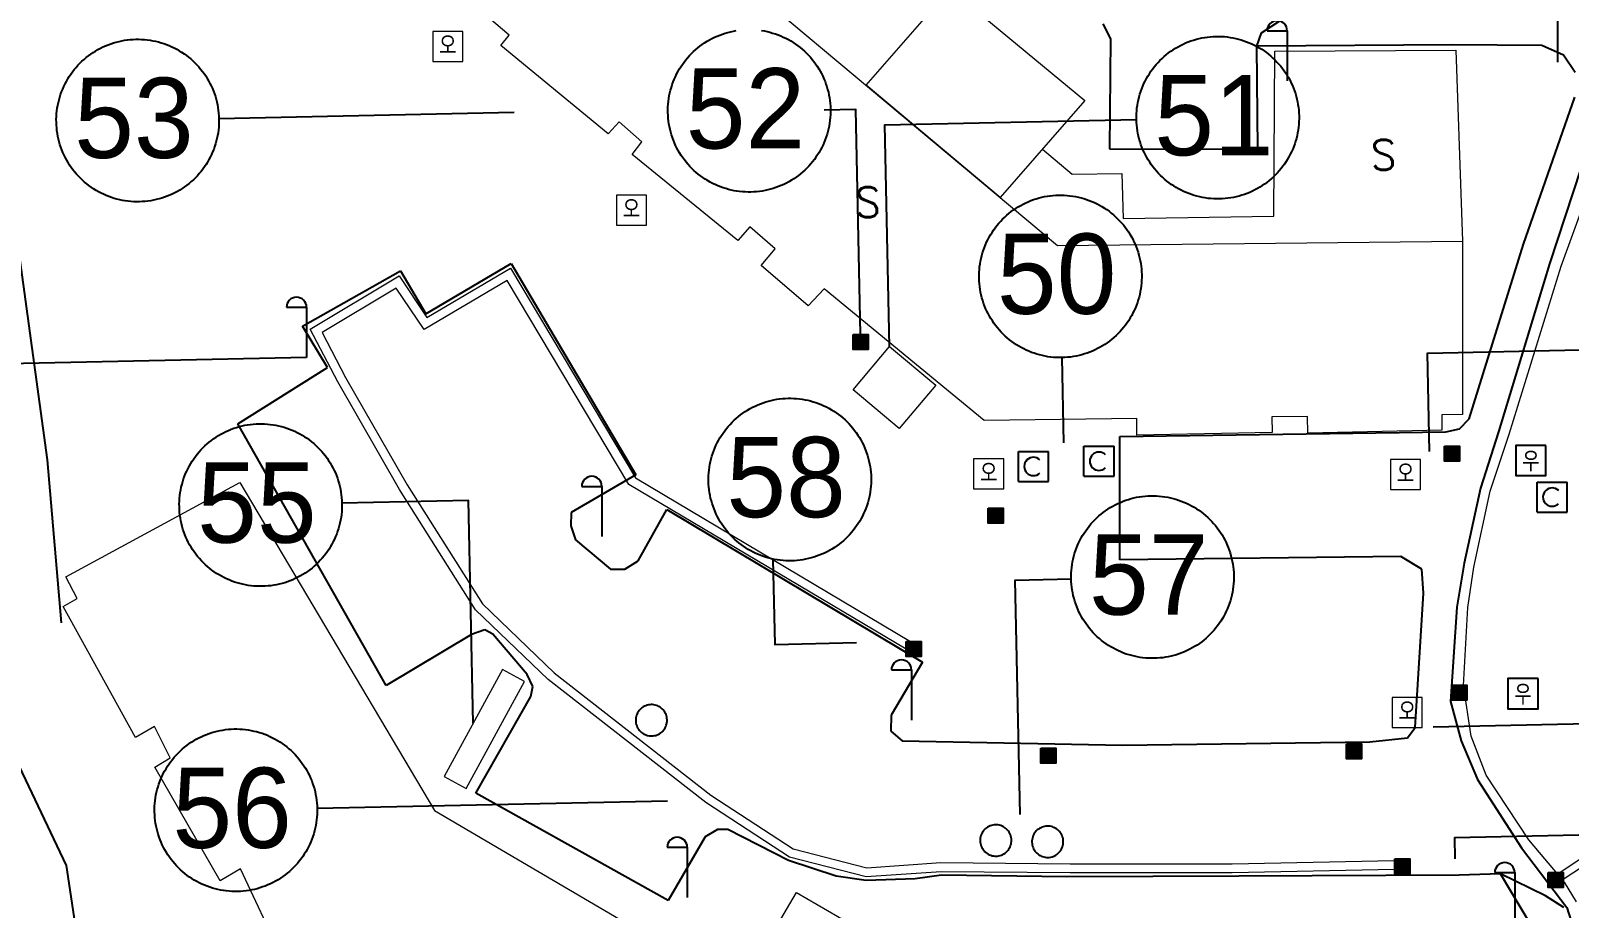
# Model space of a CAD drawing. Extents: x 296690 to 298491, y 586647 to 587790.
# Drawn here: x 296900.7 to 296977.3, y 587625.7 to 587669.5 of the extents above; entities that cross this region are included whole.
import ezdxf
from ezdxf.enums import TextEntityAlignment as Align

# ---------------------------------------------------------------- set-up
doc = ezdxf.new("R2010")
doc.units = 0
doc.header["$MEASUREMENT"] = 0
for name, color, linetype in [('_0넘버링', 7, 'Continuous'), ('가로등', 7, 'Continuous'), ('도로_보도블럭', 202, 'Continuous'), ('도로_아스콘', 1, 'Continuous'), ('우수맨홀', 5, 'Continuous'), ('지형_상단', 7, 'SUNGJEULTO'), ('지형_하단', 7, 'Continuous'), ('집수맨홀', 144, 'Continuous'), ('통신맨홀', 3, 'Continuous'), ('현황 텍스트', 7, 'Continuous')]:
    doc.layers.add(name, color=color, linetype=linetype)
for name, color, linetype, lineweight in [('건물', 7, 'Continuous', 20), ('스틸그레이팅', 140, 'Continuous', 18), ('오수맨홀', 1, 'Continuous', 18), ('환기구', 11, 'Continuous', 18)]:
    doc.layers.add(name, color=color, linetype=linetype, lineweight=lineweight)
doc.styles.add('GHS', font='simplex.shx', dxfattribs={"bigfont": 'ngsw.shx'})
doc.styles.add('JKS_FONT', font='', dxfattribs={"height": 1.5})
doc.styles.add('sks-ghs', font='romans.shx', dxfattribs={"bigfont": 'ghs.shx'})
doc.styles.get('JKS_FONT').set_extended_font_data('Expo M')
doc.linetypes.add('SUNGJEULTO', pattern='A,0.25,["|",sks-ghs,S=0.3,R=0,X=0.5,Y=0.1],0.55,["|",sks-ghs,S=0.15,R=0,X=0.5,Y=0.05],0.25', length=1.05)

# ---------------------------------------------------------------- blocks, each defined once
blk = doc.blocks.new('우수맨홀')
at = {"layer": '우수맨홀', "linetype": 'Continuous'}
blk.add_lwpolyline([(0.75, 0.75), (-0.75, 0.75), (-0.75, -0.75), (0.75, -0.75), (0.75, 0.75)], dxfattribs=at)
at = {"layer": '우수맨홀', "linetype": 'Continuous', "style": 'GHS'}
blk.add_text('우', height=1, dxfattribs=at).set_placement((0.001, -0.024, -2.002), align=Align.MIDDLE)
blk = doc.blocks.new('통신맨홀')
at = {"layer": '통신맨홀', "linetype": 'Continuous'}
for points in [[(-0.75, 0.75), (0.75, 0.75)], [(-0.75, -0.75), (-0.75, 0.75)], [(0.75, -0.75), (0.75, 0.75)], [(-0.75, -0.75), (0.75, -0.75)]]:
    blk.add_lwpolyline(points, dxfattribs=at)
blk.add_arc((0, 0), 0.458, 45, 314, dxfattribs=at)
blk = doc.blocks.new('오수맨홀')
at = {"layer": '오수맨홀', "linetype": 'Continuous'}
blk.add_lwpolyline([(0.75, 0.75), (-0.75, 0.75), (-0.75, -0.75), (0.75, -0.75), (0.75, 0.75)], dxfattribs=at)
at = {"layer": '오수맨홀', "color": 1, "style": 'GHS'}
blk.add_text('오', height=1, dxfattribs=at).set_placement((0.001, 0.051, -2.002), align=Align.MIDDLE)
blk = doc.blocks.new('집수맨홀')
at = {"layer": '집수맨홀'}
blk.add_lwpolyline([(-0.368, 0.371), (0.382, 0.371), (0.382, -0.379), (-0.368, -0.379)], close=True, dxfattribs=at)
at = {"layer": '집수맨홀', "color": 251}
for points in [[(-0.368, 0.296), (0.382, 0.296)], [(-0.368, 0.221), (0.382, 0.221)], [(-0.368, 0.146), (0.382, 0.146)], [(-0.368, 0.071), (0.382, 0.071)], [(-0.368, -0.004), (0.382, -0.004)], [(-0.368, -0.079), (0.382, -0.079)], [(-0.368, -0.154), (0.382, -0.154)], [(-0.368, -0.229), (0.382, -0.229)], [(-0.368, -0.304), (0.382, -0.304)]]:
    blk.add_lwpolyline(points, dxfattribs=at)
blk = doc.blocks.new('가로등')
at = {"layer": '가로등'}
for points in [[(-1, 2.5), (0, 2.5)], [(0, 2.5), (0, 0)]]:
    blk.add_lwpolyline(points, dxfattribs=at)
blk.add_arc((-0.5, 2.5), 0.5, 0, 180, dxfattribs=at)

msp = doc.modelspace()

# ---------------------------------------------------------------- linework, layer by layer
at = {"layer": '_0넘버링', "linetype": 'Continuous'}
for p, q in [((296924.807, 587665.387), (296910.097, 587665.071)), ((296914.46, 587653.177), (296899.582, 587652.858)), ((296952.181, 587648.914), (296952.09, 587653.168)), ((296970.569, 587634.766), (296995.498, 587635.3)), ((296932.439, 587631.072), (296914.989, 587630.698))]:
    msp.add_line(p, q, dxfattribs=at)
for points in [[(296937.122, 587669.47), (296937.261, 587669.446), (296937.4, 587669.417), (296937.537, 587669.383), (296937.673, 587669.345), (296937.808, 587669.302), (296937.941, 587669.254), (296938.072, 587669.202), (296938.202, 587669.145), (296938.329, 587669.083), (296938.454, 587669.017), (296938.577, 587668.947), (296938.697, 587668.873), (296938.814, 587668.794), (296938.929, 587668.711), (296939.041, 587668.625), (296939.149, 587668.534), (296939.255, 587668.44), (296939.357, 587668.342), (296939.456, 587668.241), (296939.551, 587668.136), (296939.642, 587668.029), (296939.729, 587667.918), (296939.813, 587667.803), (296939.892, 587667.687), (296939.968, 587667.567), (296940.039, 587667.445), (296940.106, 587667.32), (296940.168, 587667.193), (296940.226, 587667.065), (296940.28, 587666.934), (296940.329, 587666.801), (296940.373, 587666.667), (296940.412, 587666.531), (296940.447, 587666.394), (296940.477, 587666.256), (296940.502, 587666.117), (296940.522, 587665.977), (296940.538, 587665.836), (296940.548, 587665.695), (296940.554, 587665.554), (296940.554, 587665.413), (296940.55, 587665.271), (296940.541, 587665.13), (296940.526, 587664.99), (296940.507, 587664.85), (296940.483, 587664.71), (296940.454, 587664.572), (296940.421, 587664.435), (296940.382, 587664.298), (296940.339, 587664.164), (296940.291, 587664.031), (296940.239, 587663.9), (296940.182, 587663.77), (296940.121, 587663.643), (296940.055, 587663.518), (296939.984, 587663.395), (296939.91, 587663.275), (296939.831, 587663.157), (296939.749, 587663.043), (296939.662, 587662.931), (296939.572, 587662.822), (296939.478, 587662.717), (296939.38, 587662.615), (296939.278, 587662.516), (296939.174, 587662.421), (296939.066, 587662.33), (296938.955, 587662.242), (296938.841, 587662.159), (296938.724, 587662.079), (296938.604, 587662.004), (296938.482, 587661.933), (296938.358, 587661.866), (296938.231, 587661.803), (296938.102, 587661.745), (296937.971, 587661.692), (296937.838, 587661.643), (296937.704, 587661.599), (296937.568, 587661.559), (296937.431, 587661.525), (296937.293, 587661.495), (296937.154, 587661.469), (296937.014, 587661.449), (296936.874, 587661.434), (296936.733, 587661.423), (296936.591, 587661.418), (296936.45, 587661.417), (296936.309, 587661.422), (296936.168, 587661.431), (296936.027, 587661.445), (296935.887, 587661.464), (296935.748, 587661.488), (296935.609, 587661.517), (296935.472, 587661.551), (296935.336, 587661.589), (296935.201, 587661.632), (296935.068, 587661.68), (296934.937, 587661.733), (296934.807, 587661.79), (296934.68, 587661.851), (296934.555, 587661.917), (296934.432, 587661.987), (296934.312, 587662.062), (296934.195, 587662.14), (296934.08, 587662.223), (296933.968, 587662.31), (296933.86, 587662.4), (296933.754, 587662.494), (296933.652, 587662.592), (296933.553, 587662.693), (296933.458, 587662.798), (296933.367, 587662.906), (296933.28, 587663.017), (296933.196, 587663.131), (296933.117, 587663.248), (296933.041, 587663.367), (296932.97, 587663.49), (296932.903, 587663.614), (296932.841, 587663.741), (296932.783, 587663.87), (296932.729, 587664.001), (296932.68, 587664.133), (296932.636, 587664.268), (296932.597, 587664.403), (296932.562, 587664.54), (296932.532, 587664.679), (296932.507, 587664.818), (296932.487, 587664.958), (296932.471, 587665.098), (296932.461, 587665.239), (296932.455, 587665.38)], [(296932.455, 587665.38), (296932.455, 587665.522), (296932.459, 587665.663), (296932.468, 587665.804), (296932.483, 587665.945), (296932.502, 587666.085), (296932.526, 587666.224), (296932.555, 587666.363), (296932.588, 587666.5), (296932.627, 587666.636), (296932.67, 587666.771), (296932.718, 587666.904), (296932.77, 587667.035), (296932.827, 587667.164), (296932.888, 587667.292), (296932.954, 587667.417), (296933.025, 587667.539), (296933.099, 587667.66), (296933.178, 587667.777), (296933.26, 587667.892), (296933.347, 587668.003), (296933.437, 587668.112), (296933.531, 587668.218), (296933.629, 587668.32), (296933.731, 587668.418), (296933.835, 587668.513), (296933.943, 587668.605), (296934.054, 587668.692), (296934.168, 587668.776), (296934.285, 587668.855), (296934.405, 587668.931), (296934.527, 587669.002), (296934.651, 587669.069), (296934.778, 587669.131), (296934.907, 587669.189), (296935.038, 587669.243), (296935.171, 587669.291), (296935.305, 587669.336), (296935.441, 587669.375), (296935.578, 587669.41), (296935.716, 587669.44), (296935.855, 587669.465)], [(296901.999, 587664.898), (296901.998, 587665.039), (296902.003, 587665.18), (296902.012, 587665.321), (296902.026, 587665.462), (296902.045, 587665.602), (296902.069, 587665.741), (296902.098, 587665.88), (296902.132, 587666.017), (296902.17, 587666.153), (296902.213, 587666.288), (296902.261, 587666.421), (296902.314, 587666.552), (296902.371, 587666.681), (296902.432, 587666.809), (296902.498, 587666.934), (296902.568, 587667.056), (296902.643, 587667.177), (296902.721, 587667.294), (296902.804, 587667.409), (296902.89, 587667.521), (296902.981, 587667.629), (296903.075, 587667.735), (296903.173, 587667.837), (296903.274, 587667.935), (296903.379, 587668.03), (296903.487, 587668.122), (296903.598, 587668.209), (296903.712, 587668.293), (296903.829, 587668.372), (296903.948, 587668.448), (296904.071, 587668.519), (296904.195, 587668.586), (296904.322, 587668.648), (296904.451, 587668.706), (296904.582, 587668.76), (296904.714, 587668.809), (296904.849, 587668.853), (296904.984, 587668.892), (296905.121, 587668.927), (296905.26, 587668.957), (296905.399, 587668.982), (296905.539, 587669.002), (296905.679, 587669.018), (296905.82, 587669.028), (296905.961, 587669.034), (296906.103, 587669.034), (296906.244, 587669.03), (296906.385, 587669.02), (296906.526, 587669.006), (296906.666, 587668.987), (296906.805, 587668.963), (296906.944, 587668.934), (296907.081, 587668.901), (296907.217, 587668.862), (296907.351, 587668.819), (296907.485, 587668.771), (296907.616, 587668.719), (296907.745, 587668.662), (296907.872, 587668.6), (296907.998, 587668.534), (296908.12, 587668.464), (296908.24, 587668.39), (296908.358, 587668.311), (296908.473, 587668.229), (296908.584, 587668.142), (296908.693, 587668.052), (296908.799, 587667.957), (296908.901, 587667.86), (296908.999, 587667.758), (296909.094, 587667.654), (296909.186, 587667.546), (296909.273, 587667.435), (296909.357, 587667.321), (296909.436, 587667.204), (296909.511, 587667.084), (296909.583, 587666.962), (296909.65, 587666.837), (296909.712, 587666.711), (296909.77, 587666.582), (296909.823, 587666.451), (296909.872, 587666.318), (296909.917, 587666.184), (296909.956, 587666.048), (296909.991, 587665.911), (296910.021, 587665.773), (296910.046, 587665.634), (296910.066, 587665.494), (296910.081, 587665.353), (296910.092, 587665.212), (296910.097, 587665.071), (296910.098, 587664.93), (296910.094, 587664.788), (296910.084, 587664.647), (296910.07, 587664.507), (296910.051, 587664.367), (296910.027, 587664.227), (296909.998, 587664.089), (296909.964, 587663.952), (296909.926, 587663.816), (296909.883, 587663.681), (296909.835, 587663.548), (296909.783, 587663.417), (296909.726, 587663.287), (296909.664, 587663.16), (296909.598, 587663.035), (296909.528, 587662.912), (296909.454, 587662.792), (296909.375, 587662.674), (296909.292, 587662.56), (296909.206, 587662.448), (296909.115, 587662.339), (296909.021, 587662.234), (296908.923, 587662.132), (296908.822, 587662.033), (296908.717, 587661.938), (296908.61, 587661.847), (296908.498, 587661.759), (296908.384, 587661.676), (296908.268, 587661.596), (296908.148, 587661.521), (296908.026, 587661.45), (296907.901, 587661.383), (296907.774, 587661.32), (296907.646, 587661.262), (296907.515, 587661.209), (296907.382, 587661.16), (296907.248, 587661.116), (296907.112, 587661.076), (296906.975, 587661.042), (296906.837, 587661.012), (296906.698, 587660.987), (296906.558, 587660.966), (296906.417, 587660.951), (296906.276, 587660.941), (296906.135, 587660.935), (296905.994, 587660.935), (296905.852, 587660.939), (296905.711, 587660.948), (296905.571, 587660.962), (296905.431, 587660.982), (296905.291, 587661.006), (296905.153, 587661.034), (296905.015, 587661.068), (296904.879, 587661.106), (296904.745, 587661.15), (296904.612, 587661.197), (296904.48, 587661.25), (296904.351, 587661.307), (296904.224, 587661.368), (296904.099, 587661.434), (296903.976, 587661.504), (296903.856, 587661.579), (296903.738, 587661.657), (296903.624, 587661.74), (296903.512, 587661.827), (296903.403, 587661.917), (296903.298, 587662.011), (296903.196, 587662.109), (296903.097, 587662.21), (296903.002, 587662.315), (296902.911, 587662.423), (296902.823, 587662.534), (296902.74, 587662.648), (296902.66, 587662.765), (296902.585, 587662.885), (296902.514, 587663.007), (296902.447, 587663.131), (296902.384, 587663.258), (296902.326, 587663.387), (296902.273, 587663.518), (296902.224, 587663.65), (296902.18, 587663.785), (296902.14, 587663.92), (296902.105, 587664.058), (296902.076, 587664.196), (296902.05, 587664.335), (296902.03, 587664.475), (296902.015, 587664.615), (296902.004, 587664.756), (296901.999, 587664.898)], [(296955.789, 587665.04), (296955.788, 587665.181), (296955.793, 587665.322), (296955.802, 587665.463), (296955.816, 587665.604), (296955.835, 587665.744), (296955.859, 587665.883), (296955.888, 587666.022), (296955.922, 587666.159), (296955.96, 587666.295), (296956.003, 587666.43), (296956.051, 587666.563), (296956.104, 587666.694), (296956.161, 587666.823), (296956.222, 587666.951), (296956.288, 587667.076), (296956.358, 587667.199), (296956.433, 587667.319), (296956.511, 587667.436), (296956.594, 587667.551), (296956.68, 587667.663), (296956.771, 587667.771), (296956.865, 587667.877), (296956.963, 587667.979), (296957.064, 587668.077), (296957.169, 587668.172), (296957.277, 587668.264), (296957.388, 587668.351), (296957.502, 587668.435), (296957.619, 587668.514), (296957.738, 587668.59), (296957.861, 587668.661), (296957.985, 587668.728), (296958.112, 587668.79), (296958.241, 587668.848), (296958.372, 587668.902), (296958.504, 587668.951), (296958.639, 587668.995), (296958.774, 587669.034), (296958.911, 587669.069), (296959.05, 587669.099), (296959.189, 587669.124), (296959.329, 587669.144), (296959.469, 587669.16), (296959.61, 587669.17), (296959.751, 587669.176), (296959.893, 587669.176), (296960.034, 587669.172), (296960.175, 587669.163), (296960.316, 587669.148), (296960.456, 587669.129), (296960.595, 587669.105), (296960.734, 587669.076), (296960.871, 587669.043), (296961.007, 587669.004), (296961.142, 587668.961), (296961.275, 587668.913), (296961.406, 587668.861), (296961.535, 587668.804), (296961.663, 587668.742), (296961.788, 587668.677), (296961.91, 587668.606), (296962.03, 587668.532), (296962.148, 587668.453), (296962.263, 587668.371), (296962.374, 587668.284), (296962.483, 587668.194), (296962.589, 587668.099), (296962.691, 587668.002), (296962.789, 587667.9), (296962.884, 587667.796), (296962.976, 587667.688), (296963.063, 587667.577), (296963.147, 587667.463), (296963.226, 587667.346), (296963.301, 587667.226), (296963.373, 587667.104), (296963.44, 587666.979), (296963.502, 587666.853), (296963.56, 587666.724), (296963.613, 587666.593), (296963.662, 587666.46), (296963.707, 587666.326), (296963.746, 587666.19), (296963.781, 587666.053), (296963.811, 587665.915), (296963.836, 587665.776), (296963.856, 587665.636), (296963.871, 587665.495), (296963.882, 587665.354), (296963.887, 587665.213), (296963.888, 587665.072), (296963.884, 587664.931), (296963.874, 587664.789), (296963.86, 587664.649), (296963.841, 587664.509), (296963.817, 587664.369), (296963.788, 587664.231), (296963.754, 587664.094), (296963.716, 587663.958), (296963.673, 587663.823), (296963.625, 587663.69), (296963.573, 587663.559), (296963.516, 587663.429), (296963.454, 587663.302), (296963.388, 587663.177), (296963.318, 587663.054), (296963.244, 587662.934), (296963.165, 587662.817), (296963.082, 587662.702), (296962.996, 587662.59), (296962.905, 587662.481), (296962.811, 587662.376), (296962.713, 587662.274), (296962.612, 587662.175), (296962.507, 587662.08), (296962.4, 587661.989), (296962.288, 587661.902), (296962.174, 587661.818), (296962.058, 587661.738), (296961.938, 587661.663), (296961.816, 587661.592), (296961.691, 587661.525), (296961.564, 587661.463), (296961.436, 587661.405), (296961.305, 587661.351), (296961.172, 587661.302), (296961.038, 587661.258), (296960.902, 587661.218), (296960.765, 587661.184), (296960.627, 587661.154), (296960.488, 587661.129), (296960.348, 587661.108), (296960.207, 587661.093), (296960.066, 587661.083), (296959.925, 587661.077), (296959.784, 587661.077), (296959.642, 587661.081), (296959.501, 587661.09), (296959.361, 587661.104), (296959.221, 587661.124), (296959.081, 587661.148), (296958.943, 587661.176), (296958.805, 587661.21), (296958.669, 587661.249), (296958.535, 587661.292), (296958.402, 587661.339), (296958.271, 587661.392), (296958.141, 587661.449), (296958.014, 587661.51), (296957.889, 587661.576), (296957.766, 587661.646), (296957.646, 587661.721), (296957.528, 587661.799), (296957.414, 587661.882), (296957.302, 587661.969), (296957.193, 587662.059), (296957.088, 587662.153), (296956.986, 587662.251), (296956.887, 587662.352), (296956.792, 587662.457), (296956.701, 587662.565), (296956.613, 587662.676), (296956.53, 587662.79), (296956.45, 587662.907), (296956.375, 587663.027), (296956.304, 587663.149), (296956.237, 587663.273), (296956.174, 587663.4), (296956.116, 587663.529), (296956.063, 587663.66), (296956.014, 587663.793), (296955.97, 587663.927), (296955.93, 587664.063), (296955.895, 587664.2), (296955.866, 587664.338), (296955.84, 587664.477), (296955.82, 587664.617), (296955.805, 587664.757), (296955.794, 587664.898), (296955.789, 587665.04)], [(296942.054, 587654.322), (296941.813, 587665.536), (296940.237, 587665.502)], [(296943.496, 587653.722), (296943.259, 587664.771), (296955.789, 587665.04)], [(296947.954, 587657.131), (296947.953, 587657.272), (296947.958, 587657.413), (296947.967, 587657.554), (296947.981, 587657.695), (296948, 587657.835), (296948.024, 587657.974), (296948.053, 587658.113), (296948.087, 587658.25), (296948.125, 587658.386), (296948.168, 587658.521), (296948.216, 587658.654), (296948.268, 587658.785), (296948.325, 587658.914), (296948.387, 587659.042), (296948.453, 587659.167), (296948.523, 587659.29), (296948.597, 587659.41), (296948.676, 587659.527), (296948.759, 587659.642), (296948.845, 587659.754), (296948.936, 587659.862), (296949.03, 587659.968), (296949.128, 587660.07), (296949.229, 587660.168), (296949.334, 587660.263), (296949.442, 587660.355), (296949.553, 587660.442), (296949.667, 587660.526), (296949.784, 587660.605), (296949.903, 587660.681), (296950.025, 587660.752), (296950.15, 587660.819), (296950.277, 587660.881), (296950.406, 587660.939), (296950.536, 587660.993), (296950.669, 587661.042), (296950.803, 587661.086), (296950.939, 587661.125), (296951.076, 587661.16), (296951.214, 587661.19), (296951.353, 587661.215), (296951.493, 587661.235), (296951.634, 587661.251), (296951.775, 587661.261), (296951.916, 587661.267), (296952.057, 587661.267), (296952.199, 587661.263), (296952.34, 587661.253), (296952.481, 587661.239), (296952.621, 587661.22), (296952.76, 587661.196), (296952.898, 587661.167), (296953.036, 587661.134), (296953.172, 587661.095), (296953.306, 587661.052), (296953.439, 587661.004), (296953.571, 587660.952), (296953.7, 587660.895), (296953.827, 587660.833), (296953.952, 587660.768), (296954.075, 587660.697), (296954.195, 587660.623), (296954.313, 587660.544), (296954.427, 587660.462), (296954.539, 587660.375), (296954.648, 587660.285), (296954.753, 587660.19), (296954.855, 587660.093), (296954.954, 587659.991), (296955.049, 587659.887), (296955.14, 587659.779), (296955.228, 587659.668), (296955.311, 587659.554), (296955.391, 587659.437), (296955.466, 587659.317), (296955.537, 587659.195), (296955.604, 587659.07), (296955.667, 587658.944), (296955.725, 587658.815), (296955.778, 587658.684), (296955.827, 587658.551), (296955.871, 587658.417), (296955.911, 587658.281), (296955.946, 587658.144), (296955.976, 587658.006), (296956.001, 587657.867), (296956.021, 587657.727), (296956.036, 587657.586), (296956.047, 587657.445), (296956.052, 587657.304), (296956.053, 587657.163), (296956.048, 587657.022), (296956.039, 587656.88), (296956.025, 587656.74), (296956.006, 587656.6), (296955.982, 587656.46), (296955.953, 587656.322), (296955.919, 587656.185), (296955.881, 587656.049), (296955.838, 587655.914), (296955.79, 587655.781), (296955.737, 587655.65), (296955.68, 587655.52), (296955.619, 587655.393), (296955.553, 587655.268), (296955.483, 587655.145), (296955.408, 587655.025), (296955.33, 587654.908), (296955.247, 587654.793), (296955.161, 587654.681), (296955.07, 587654.572), (296954.976, 587654.467), (296954.878, 587654.365), (296954.777, 587654.266), (296954.672, 587654.171), (296954.564, 587654.08), (296954.453, 587653.993), (296954.339, 587653.909), (296954.222, 587653.829), (296954.103, 587653.754), (296953.981, 587653.683), (296953.856, 587653.616), (296953.729, 587653.554), (296953.6, 587653.496), (296953.469, 587653.442), (296953.337, 587653.393), (296953.202, 587653.349), (296953.067, 587653.309), (296952.93, 587653.275), (296952.792, 587653.245), (296952.652, 587653.22), (296952.513, 587653.199), (296952.372, 587653.184), (296952.231, 587653.174), (296952.09, 587653.168), (296951.948, 587653.168), (296951.807, 587653.172), (296951.666, 587653.181), (296951.525, 587653.195), (296951.385, 587653.215), (296951.246, 587653.239), (296951.108, 587653.267), (296950.97, 587653.301), (296950.834, 587653.34), (296950.7, 587653.383), (296950.567, 587653.43), (296950.435, 587653.483), (296950.306, 587653.54), (296950.179, 587653.601), (296950.053, 587653.667), (296949.931, 587653.737), (296949.811, 587653.812), (296949.693, 587653.89), (296949.578, 587653.973), (296949.467, 587654.06), (296949.358, 587654.15), (296949.253, 587654.244), (296949.15, 587654.342), (296949.052, 587654.443), (296948.957, 587654.548), (296948.866, 587654.656), (296948.778, 587654.767), (296948.695, 587654.881), (296948.615, 587654.998), (296948.54, 587655.118), (296948.468, 587655.24), (296948.402, 587655.364), (296948.339, 587655.491), (296948.281, 587655.62), (296948.228, 587655.751), (296948.179, 587655.884), (296948.134, 587656.018), (296948.095, 587656.154), (296948.06, 587656.291), (296948.03, 587656.429), (296948.005, 587656.568), (296947.985, 587656.708), (296947.97, 587656.848), (296947.959, 587656.989), (296947.954, 587657.131)], [(296970.384, 587648.495), (296970.279, 587653.391), (296986.238, 587653.734)], [(296934.478, 587647.006), (296934.478, 587647.147), (296934.482, 587647.288), (296934.491, 587647.429), (296934.506, 587647.57), (296934.525, 587647.71), (296934.549, 587647.849), (296934.577, 587647.988), (296934.611, 587648.125), (296934.65, 587648.261), (296934.693, 587648.396), (296934.741, 587648.529), (296934.793, 587648.66), (296934.85, 587648.79), (296934.911, 587648.917), (296934.977, 587649.042), (296935.047, 587649.165), (296935.122, 587649.285), (296935.201, 587649.402), (296935.283, 587649.517), (296935.37, 587649.629), (296935.46, 587649.737), (296935.554, 587649.843), (296935.652, 587649.945), (296935.753, 587650.044), (296935.858, 587650.139), (296935.966, 587650.23), (296936.077, 587650.317), (296936.191, 587650.401), (296936.308, 587650.48), (296936.428, 587650.556), (296936.55, 587650.627), (296936.674, 587650.694), (296936.801, 587650.756), (296936.93, 587650.814), (296937.061, 587650.868), (296937.194, 587650.917), (296937.328, 587650.961), (296937.464, 587651), (296937.601, 587651.035), (296937.739, 587651.065), (296937.878, 587651.09), (296938.018, 587651.11), (296938.158, 587651.126), (296938.299, 587651.136), (296938.441, 587651.142), (296938.582, 587651.142), (296938.723, 587651.138), (296938.864, 587651.129), (296939.005, 587651.114), (296939.145, 587651.095), (296939.284, 587651.071), (296939.423, 587651.042), (296939.56, 587651.009), (296939.696, 587650.97), (296939.831, 587650.927), (296939.964, 587650.879), (296940.095, 587650.827), (296940.224, 587650.77), (296940.352, 587650.708), (296940.477, 587650.643), (296940.6, 587650.572), (296940.72, 587650.498), (296940.837, 587650.419), (296940.952, 587650.337), (296941.064, 587650.25), (296941.172, 587650.16), (296941.278, 587650.066), (296941.38, 587649.968), (296941.478, 587649.866), (296941.574, 587649.762), (296941.665, 587649.654), (296941.752, 587649.543), (296941.836, 587649.429), (296941.915, 587649.312), (296941.991, 587649.192), (296942.062, 587649.07), (296942.129, 587648.946), (296942.191, 587648.819), (296942.249, 587648.69), (296942.303, 587648.559), (296942.352, 587648.426), (296942.396, 587648.292), (296942.435, 587648.156), (296942.47, 587648.019), (296942.5, 587647.881), (296942.525, 587647.742), (296942.545, 587647.602), (296942.561, 587647.462), (296942.571, 587647.321), (296942.577, 587647.179), (296942.577, 587647.038), (296942.573, 587646.897), (296942.564, 587646.756), (296942.549, 587646.615), (296942.53, 587646.475), (296942.506, 587646.336), (296942.477, 587646.197), (296942.444, 587646.06), (296942.405, 587645.924), (296942.362, 587645.789), (296942.314, 587645.656), (296942.262, 587645.525), (296942.205, 587645.395), (296942.143, 587645.268), (296942.078, 587645.143), (296942.007, 587645.02), (296941.933, 587644.9), (296941.854, 587644.783), (296941.772, 587644.668), (296941.685, 587644.556), (296941.595, 587644.448), (296941.5, 587644.342), (296941.403, 587644.24), (296941.301, 587644.141), (296941.197, 587644.046), (296941.089, 587643.955), (296940.978, 587643.868), (296940.864, 587643.784), (296940.747, 587643.705), (296940.627, 587643.629), (296940.505, 587643.558), (296940.381, 587643.491), (296940.254, 587643.429), (296940.125, 587643.371), (296939.994, 587643.317), (296939.861, 587643.268), (296939.727, 587643.224), (296939.591, 587643.185), (296939.454, 587643.15), (296939.316, 587643.12), (296939.177, 587643.095), (296939.037, 587643.075), (296938.896, 587643.059), (296938.755, 587643.049), (296938.614, 587643.043), (296938.473, 587643.043), (296938.332, 587643.047), (296938.19, 587643.056), (296938.05, 587643.071), (296937.91, 587643.09), (296937.77, 587643.114), (296937.632, 587643.143), (296937.495, 587643.176), (296937.359, 587643.215), (296937.224, 587643.258), (296937.091, 587643.306), (296936.96, 587643.358), (296936.83, 587643.415), (296936.703, 587643.476), (296936.578, 587643.542), (296936.455, 587643.613), (296936.335, 587643.687), (296936.218, 587643.766), (296936.103, 587643.848), (296935.991, 587643.935), (296935.882, 587644.025), (296935.777, 587644.119), (296935.675, 587644.217), (296935.576, 587644.318), (296935.481, 587644.423), (296935.39, 587644.531), (296935.303, 587644.642), (296935.219, 587644.756), (296935.139, 587644.873), (296935.064, 587644.993), (296934.993, 587645.115), (296934.926, 587645.239), (296934.864, 587645.366), (296934.806, 587645.495), (296934.752, 587645.626), (296934.703, 587645.759), (296934.659, 587645.893), (296934.619, 587646.029), (296934.585, 587646.166), (296934.555, 587646.304), (296934.53, 587646.443), (296934.509, 587646.583), (296934.494, 587646.723), (296934.484, 587646.864), (296934.478, 587647.006)], [(296908.124, 587645.734), (296908.123, 587645.876), (296908.127, 587646.017), (296908.137, 587646.158), (296908.151, 587646.299), (296908.17, 587646.439), (296908.194, 587646.578), (296908.223, 587646.717), (296908.257, 587646.854), (296908.295, 587646.99), (296908.338, 587647.124), (296908.386, 587647.258), (296908.438, 587647.389), (296908.495, 587647.518), (296908.557, 587647.645), (296908.623, 587647.771), (296908.693, 587647.893), (296908.767, 587648.013), (296908.846, 587648.131), (296908.929, 587648.246), (296909.015, 587648.357), (296909.106, 587648.466), (296909.2, 587648.572), (296909.298, 587648.674), (296909.399, 587648.772), (296909.504, 587648.867), (296909.611, 587648.959), (296909.723, 587649.046), (296909.837, 587649.13), (296909.953, 587649.209), (296910.073, 587649.284), (296910.195, 587649.356), (296910.32, 587649.423), (296910.447, 587649.485), (296910.575, 587649.543), (296910.706, 587649.596), (296910.839, 587649.645), (296910.973, 587649.69), (296911.109, 587649.729), (296911.246, 587649.764), (296911.384, 587649.794), (296911.523, 587649.819), (296911.663, 587649.839), (296911.804, 587649.854), (296911.945, 587649.865), (296912.086, 587649.87), (296912.227, 587649.871), (296912.369, 587649.867), (296912.51, 587649.857), (296912.65, 587649.843), (296912.79, 587649.824), (296912.93, 587649.8), (296913.068, 587649.771), (296913.205, 587649.737), (296913.342, 587649.699), (296913.476, 587649.656), (296913.609, 587649.608), (296913.74, 587649.556), (296913.87, 587649.499), (296913.997, 587649.437), (296914.122, 587649.371), (296914.245, 587649.301), (296914.365, 587649.227), (296914.483, 587649.148), (296914.597, 587649.065), (296914.709, 587648.979), (296914.818, 587648.888), (296914.923, 587648.794), (296915.025, 587648.696), (296915.124, 587648.595), (296915.219, 587648.49), (296915.31, 587648.383), (296915.398, 587648.271), (296915.481, 587648.157), (296915.561, 587648.041), (296915.636, 587647.921), (296915.707, 587647.799), (296915.774, 587647.674), (296915.837, 587647.547), (296915.895, 587647.419), (296915.948, 587647.288), (296915.997, 587647.155), (296916.041, 587647.021), (296916.081, 587646.885), (296916.116, 587646.748), (296916.145, 587646.61), (296916.171, 587646.471), (296916.191, 587646.331), (296916.206, 587646.19), (296916.217, 587646.049), (296916.222, 587645.908), (296916.223, 587645.767), (296916.218, 587645.625), (296916.209, 587645.484), (296916.195, 587645.344), (296916.176, 587645.204), (296916.152, 587645.064), (296916.123, 587644.926), (296916.089, 587644.788), (296916.051, 587644.652), (296916.008, 587644.518), (296915.96, 587644.385), (296915.907, 587644.253), (296915.85, 587644.124), (296915.789, 587643.997), (296915.723, 587643.872), (296915.653, 587643.749), (296915.578, 587643.629), (296915.5, 587643.511), (296915.417, 587643.397), (296915.331, 587643.285), (296915.24, 587643.176), (296915.146, 587643.071), (296915.048, 587642.969), (296914.947, 587642.87), (296914.842, 587642.775), (296914.734, 587642.684), (296914.623, 587642.596), (296914.509, 587642.513), (296914.392, 587642.433), (296914.273, 587642.358), (296914.15, 587642.287), (296914.026, 587642.22), (296913.899, 587642.157), (296913.77, 587642.099), (296913.639, 587642.046), (296913.507, 587641.997), (296913.372, 587641.953), (296913.237, 587641.913), (296913.1, 587641.878), (296912.961, 587641.849), (296912.822, 587641.823), (296912.682, 587641.803), (296912.542, 587641.788), (296912.401, 587641.777), (296912.26, 587641.772), (296912.118, 587641.771), (296911.977, 587641.776), (296911.836, 587641.785), (296911.695, 587641.799), (296911.555, 587641.818), (296911.416, 587641.842), (296911.277, 587641.871), (296911.14, 587641.905), (296911.004, 587641.943), (296910.869, 587641.986), (296910.736, 587642.034), (296910.605, 587642.087), (296910.476, 587642.144), (296910.348, 587642.205), (296910.223, 587642.271), (296910.101, 587642.341), (296909.981, 587642.416), (296909.863, 587642.494), (296909.748, 587642.577), (296909.637, 587642.663), (296909.528, 587642.754), (296909.422, 587642.848), (296909.32, 587642.946), (296909.222, 587643.047), (296909.127, 587643.152), (296909.035, 587643.26), (296908.948, 587643.371), (296908.864, 587643.485), (296908.785, 587643.602), (296908.71, 587643.721), (296908.638, 587643.843), (296908.571, 587643.968), (296908.509, 587644.095), (296908.451, 587644.224), (296908.397, 587644.355), (296908.349, 587644.487), (296908.304, 587644.622), (296908.265, 587644.757), (296908.23, 587644.894), (296908.2, 587645.033), (296908.175, 587645.172), (296908.155, 587645.312), (296908.14, 587645.452), (296908.129, 587645.593), (296908.124, 587645.734)], [(296922.759, 587634.954), (296922.522, 587646.043), (296916.222, 587645.908)], [(296952.54, 587642.146), (296952.539, 587642.288), (296952.544, 587642.429), (296952.553, 587642.57), (296952.567, 587642.711), (296952.586, 587642.851), (296952.61, 587642.99), (296952.639, 587643.128), (296952.673, 587643.266), (296952.711, 587643.402), (296952.754, 587643.536), (296952.802, 587643.669), (296952.855, 587643.801), (296952.912, 587643.93), (296952.973, 587644.057), (296953.039, 587644.182), (296953.109, 587644.305), (296953.184, 587644.425), (296953.262, 587644.543), (296953.345, 587644.658), (296953.431, 587644.769), (296953.522, 587644.878), (296953.616, 587644.983), (296953.714, 587645.086), (296953.815, 587645.184), (296953.92, 587645.279), (296954.028, 587645.37), (296954.139, 587645.458), (296954.253, 587645.541), (296954.37, 587645.621), (296954.489, 587645.696), (296954.611, 587645.768), (296954.736, 587645.834), (296954.863, 587645.897), (296954.992, 587645.955), (296955.123, 587646.008), (296955.255, 587646.057), (296955.39, 587646.102), (296955.525, 587646.141), (296955.662, 587646.176), (296955.8, 587646.206), (296955.94, 587646.231), (296956.08, 587646.251), (296956.22, 587646.266), (296956.361, 587646.277), (296956.502, 587646.282), (296956.644, 587646.283), (296956.785, 587646.278), (296956.926, 587646.269), (296957.067, 587646.255), (296957.207, 587646.236), (296957.346, 587646.212), (296957.484, 587646.183), (296957.622, 587646.149), (296957.758, 587646.111), (296957.892, 587646.068), (296958.026, 587646.02), (296958.157, 587645.968), (296958.286, 587645.911), (296958.413, 587645.849), (296958.539, 587645.783), (296958.661, 587645.713), (296958.781, 587645.639), (296958.899, 587645.56), (296959.014, 587645.477), (296959.125, 587645.391), (296959.234, 587645.3), (296959.34, 587645.206), (296959.442, 587645.108), (296959.54, 587645.007), (296959.635, 587644.902), (296959.727, 587644.794), (296959.814, 587644.683), (296959.898, 587644.569), (296959.977, 587644.452), (296960.052, 587644.333), (296960.124, 587644.211), (296960.19, 587644.086), (296960.253, 587643.959), (296960.311, 587643.83), (296960.364, 587643.7), (296960.413, 587643.567), (296960.458, 587643.433), (296960.497, 587643.297), (296960.532, 587643.16), (296960.562, 587643.022), (296960.587, 587642.883), (296960.607, 587642.743), (296960.622, 587642.602), (296960.633, 587642.461), (296960.638, 587642.32), (296960.639, 587642.179), (296960.635, 587642.037), (296960.625, 587641.896), (296960.611, 587641.755), (296960.592, 587641.615), (296960.568, 587641.476), (296960.539, 587641.338), (296960.505, 587641.2), (296960.467, 587641.064), (296960.424, 587640.93), (296960.376, 587640.797), (296960.324, 587640.665), (296960.267, 587640.536), (296960.205, 587640.409), (296960.139, 587640.284), (296960.069, 587640.161), (296959.995, 587640.041), (296959.916, 587639.923), (296959.833, 587639.809), (296959.747, 587639.697), (296959.656, 587639.588), (296959.562, 587639.483), (296959.464, 587639.381), (296959.363, 587639.282), (296959.258, 587639.187), (296959.15, 587639.096), (296959.039, 587639.008), (296958.925, 587638.925), (296958.809, 587638.845), (296958.689, 587638.77), (296958.567, 587638.699), (296958.442, 587638.632), (296958.315, 587638.569), (296958.186, 587638.511), (296958.056, 587638.458), (296957.923, 587638.409), (296957.789, 587638.365), (296957.653, 587638.325), (296957.516, 587638.29), (296957.378, 587638.26), (296957.239, 587638.235), (296957.099, 587638.215), (296956.958, 587638.2), (296956.817, 587638.189), (296956.676, 587638.184), (296956.535, 587638.183), (296956.393, 587638.188), (296956.252, 587638.197), (296956.112, 587638.211), (296955.971, 587638.23), (296955.832, 587638.254), (296955.694, 587638.283), (296955.556, 587638.317), (296955.42, 587638.355), (296955.286, 587638.398), (296955.153, 587638.446), (296955.021, 587638.499), (296954.892, 587638.556), (296954.765, 587638.617), (296954.64, 587638.683), (296954.517, 587638.753), (296954.397, 587638.828), (296954.279, 587638.906), (296954.165, 587638.989), (296954.053, 587639.075), (296953.944, 587639.166), (296953.839, 587639.26), (296953.737, 587639.358), (296953.638, 587639.459), (296953.543, 587639.564), (296953.452, 587639.672), (296953.364, 587639.783), (296953.281, 587639.897), (296953.201, 587640.014), (296953.126, 587640.133), (296953.055, 587640.255), (296952.988, 587640.38), (296952.925, 587640.507), (296952.867, 587640.636), (296952.814, 587640.767), (296952.765, 587640.899), (296952.721, 587641.033), (296952.681, 587641.169), (296952.646, 587641.306), (296952.616, 587641.444), (296952.591, 587641.584), (296952.571, 587641.723), (296952.556, 587641.864), (296952.545, 587642.005), (296952.54, 587642.146)], [(296937.687, 587643.103), (296937.777, 587638.878), (296941.849, 587638.965)], [(296949.994, 587630.402), (296949.744, 587642.086), (296952.54, 587642.146)], [(296932.415, 587635.112), (296932.41, 587635.18), (296932.4, 587635.247), (296932.384, 587635.313), (296932.362, 587635.378), (296932.335, 587635.44), (296932.302, 587635.5), (296932.264, 587635.557), (296932.221, 587635.61), (296932.174, 587635.659), (296932.123, 587635.704), (296932.068, 587635.745), (296932.01, 587635.78), (296931.949, 587635.81), (296931.885, 587635.835), (296931.82, 587635.854), (296931.753, 587635.867), (296931.685, 587635.875), (296931.617, 587635.876), (296931.549, 587635.872), (296931.482, 587635.861), (296931.415, 587635.845), (296931.351, 587635.823), (296931.288, 587635.796), (296931.229, 587635.763), (296931.172, 587635.725), (296931.119, 587635.683), (296931.07, 587635.636), (296931.025, 587635.584), (296930.984, 587635.529), (296930.949, 587635.471), (296930.919, 587635.41), (296930.894, 587635.347), (296930.875, 587635.281), (296930.862, 587635.214), (296930.854, 587635.147), (296930.853, 587635.078), (296930.857, 587635.01), (296930.867, 587634.943), (296930.884, 587634.877), (296930.905, 587634.812), (296930.933, 587634.75), (296930.966, 587634.69), (296931.003, 587634.633), (296931.046, 587634.58), (296931.093, 587634.531), (296931.144, 587634.486), (296931.199, 587634.446), (296931.258, 587634.41), (296931.319, 587634.38), (296931.382, 587634.355), (296931.448, 587634.336), (296931.515, 587634.323), (296931.582, 587634.315), (296931.651, 587634.314), (296931.719, 587634.318), (296931.786, 587634.329), (296931.852, 587634.345), (296931.917, 587634.367), (296931.979, 587634.394), (296932.039, 587634.427), (296932.096, 587634.465), (296932.149, 587634.508), (296932.198, 587634.555), (296932.243, 587634.606), (296932.283, 587634.661), (296932.319, 587634.719), (296932.349, 587634.78), (296932.374, 587634.844), (296932.393, 587634.909), (296932.406, 587634.976), (296932.413, 587635.044), (296932.415, 587635.112)], [(296906.891, 587630.525), (296906.89, 587630.666), (296906.895, 587630.807), (296906.904, 587630.948), (296906.918, 587631.089), (296906.937, 587631.229), (296906.961, 587631.368), (296906.99, 587631.507), (296907.024, 587631.644), (296907.062, 587631.78), (296907.105, 587631.915), (296907.153, 587632.048), (296907.206, 587632.179), (296907.262, 587632.308), (296907.324, 587632.436), (296907.39, 587632.561), (296907.46, 587632.684), (296907.534, 587632.804), (296907.613, 587632.921), (296907.696, 587633.036), (296907.782, 587633.148), (296907.873, 587633.256), (296907.967, 587633.362), (296908.065, 587633.464), (296908.166, 587633.563), (296908.271, 587633.658), (296908.379, 587633.749), (296908.49, 587633.836), (296908.604, 587633.92), (296908.721, 587633.999), (296908.84, 587634.075), (296908.962, 587634.146), (296909.087, 587634.213), (296909.214, 587634.275), (296909.343, 587634.333), (296909.473, 587634.387), (296909.606, 587634.436), (296909.74, 587634.48), (296909.876, 587634.519), (296910.013, 587634.554), (296910.151, 587634.584), (296910.29, 587634.609), (296910.43, 587634.629), (296910.571, 587634.645), (296910.712, 587634.655), (296910.853, 587634.661), (296910.995, 587634.661), (296911.136, 587634.657), (296911.277, 587634.648), (296911.418, 587634.633), (296911.558, 587634.614), (296911.697, 587634.59), (296911.835, 587634.561), (296911.973, 587634.528), (296912.109, 587634.489), (296912.243, 587634.446), (296912.376, 587634.398), (296912.508, 587634.346), (296912.637, 587634.289), (296912.764, 587634.227), (296912.889, 587634.162), (296913.012, 587634.091), (296913.132, 587634.017), (296913.25, 587633.938), (296913.365, 587633.856), (296913.476, 587633.769), (296913.585, 587633.679), (296913.69, 587633.585), (296913.792, 587633.487), (296913.891, 587633.385), (296913.986, 587633.281), (296914.077, 587633.173), (296914.165, 587633.062), (296914.248, 587632.948), (296914.328, 587632.831), (296914.403, 587632.711), (296914.474, 587632.589), (296914.541, 587632.465), (296914.604, 587632.338), (296914.662, 587632.209), (296914.715, 587632.078), (296914.764, 587631.945), (296914.808, 587631.811), (296914.848, 587631.675), (296914.883, 587631.538), (296914.913, 587631.4), (296914.938, 587631.261), (296914.958, 587631.121), (296914.973, 587630.981), (296914.984, 587630.84), (296914.989, 587630.698), (296914.99, 587630.557), (296914.985, 587630.416), (296914.976, 587630.275), (296914.962, 587630.134), (296914.943, 587629.994), (296914.919, 587629.854), (296914.89, 587629.716), (296914.856, 587629.579), (296914.818, 587629.443), (296914.775, 587629.308), (296914.727, 587629.175), (296914.674, 587629.044), (296914.617, 587628.914), (296914.556, 587628.787), (296914.49, 587628.662), (296914.42, 587628.539), (296914.345, 587628.419), (296914.267, 587628.302), (296914.184, 587628.187), (296914.098, 587628.075), (296914.007, 587627.966), (296913.913, 587627.861), (296913.815, 587627.759), (296913.714, 587627.66), (296913.609, 587627.565), (296913.501, 587627.474), (296913.39, 587627.387), (296913.276, 587627.303), (296913.159, 587627.224), (296913.04, 587627.148), (296912.918, 587627.077), (296912.793, 587627.01), (296912.666, 587626.948), (296912.537, 587626.89), (296912.406, 587626.836), (296912.274, 587626.787), (296912.14, 587626.743), (296912.004, 587626.703), (296911.867, 587626.669), (296911.729, 587626.639), (296911.589, 587626.614), (296911.45, 587626.593), (296911.309, 587626.578), (296911.168, 587626.568), (296911.027, 587626.562), (296910.885, 587626.562), (296910.744, 587626.566), (296910.603, 587626.575), (296910.462, 587626.59), (296910.322, 587626.609), (296910.183, 587626.633), (296910.045, 587626.661), (296909.907, 587626.695), (296909.771, 587626.734), (296909.637, 587626.777), (296909.504, 587626.825), (296909.372, 587626.877), (296909.243, 587626.934), (296909.116, 587626.995), (296908.991, 587627.061), (296908.868, 587627.132), (296908.748, 587627.206), (296908.63, 587627.285), (296908.515, 587627.367), (296908.404, 587627.454), (296908.295, 587627.544), (296908.19, 587627.638), (296908.087, 587627.736), (296907.989, 587627.837), (296907.894, 587627.942), (296907.803, 587628.05), (296907.715, 587628.161), (296907.632, 587628.275), (296907.552, 587628.392), (296907.477, 587628.512), (296907.405, 587628.634), (296907.339, 587628.758), (296907.276, 587628.885), (296907.218, 587629.014), (296907.165, 587629.145), (296907.116, 587629.278), (296907.072, 587629.412), (296907.032, 587629.548), (296906.997, 587629.685), (296906.967, 587629.823), (296906.942, 587629.962), (296906.922, 587630.102), (296906.907, 587630.242), (296906.896, 587630.383), (296906.891, 587630.525)], [(296949.567, 587629.124), (296949.563, 587629.192), (296949.553, 587629.259), (296949.536, 587629.326), (296949.514, 587629.39), (296949.487, 587629.453), (296949.454, 587629.512), (296949.416, 587629.569), (296949.374, 587629.622), (296949.327, 587629.671), (296949.275, 587629.716), (296949.22, 587629.757), (296949.162, 587629.792), (296949.101, 587629.822), (296949.038, 587629.847), (296948.972, 587629.866), (296948.905, 587629.879), (296948.838, 587629.887), (296948.769, 587629.888), (296948.701, 587629.884), (296948.634, 587629.874), (296948.568, 587629.857), (296948.503, 587629.836), (296948.441, 587629.808), (296948.381, 587629.775), (296948.324, 587629.738), (296948.271, 587629.695), (296948.222, 587629.648), (296948.177, 587629.597), (296948.137, 587629.542), (296948.101, 587629.483), (296948.071, 587629.422), (296948.046, 587629.359), (296948.027, 587629.293), (296948.014, 587629.226), (296948.007, 587629.159), (296948.005, 587629.09), (296948.009, 587629.022), (296948.02, 587628.955), (296948.036, 587628.889), (296948.058, 587628.824), (296948.085, 587628.762), (296948.118, 587628.702), (296948.156, 587628.645), (296948.199, 587628.592), (296948.246, 587628.543), (296948.297, 587628.498), (296948.352, 587628.458), (296948.41, 587628.422), (296948.471, 587628.392), (296948.535, 587628.367), (296948.6, 587628.348), (296948.667, 587628.335), (296948.735, 587628.328), (296948.803, 587628.326), (296948.871, 587628.331), (296948.938, 587628.341), (296949.004, 587628.357), (296949.069, 587628.379), (296949.131, 587628.406), (296949.191, 587628.439), (296949.248, 587628.477), (296949.301, 587628.52), (296949.35, 587628.567), (296949.395, 587628.618), (296949.436, 587628.673), (296949.471, 587628.731), (296949.501, 587628.792), (296949.526, 587628.856), (296949.545, 587628.921), (296949.558, 587628.988), (296949.566, 587629.056), (296949.567, 587629.124)], [(296952.149, 587629.058), (296952.144, 587629.126), (296952.134, 587629.194), (296952.118, 587629.26), (296952.096, 587629.325), (296952.068, 587629.387), (296952.036, 587629.447), (296951.998, 587629.503), (296951.955, 587629.557), (296951.908, 587629.606), (296951.857, 587629.651), (296951.802, 587629.691), (296951.744, 587629.727), (296951.682, 587629.757), (296951.619, 587629.781), (296951.553, 587629.801), (296951.487, 587629.814), (296951.419, 587629.821), (296951.351, 587629.823), (296951.283, 587629.818), (296951.215, 587629.808), (296951.149, 587629.792), (296951.085, 587629.77), (296951.022, 587629.743), (296950.962, 587629.71), (296950.906, 587629.672), (296950.853, 587629.629), (296950.803, 587629.582), (296950.758, 587629.531), (296950.718, 587629.476), (296950.683, 587629.418), (296950.652, 587629.357), (296950.628, 587629.293), (296950.609, 587629.228), (296950.595, 587629.161), (296950.588, 587629.093), (296950.586, 587629.025), (296950.591, 587628.957), (296950.601, 587628.89), (296950.617, 587628.823), (296950.639, 587628.759), (296950.667, 587628.696), (296950.699, 587628.637), (296950.737, 587628.58), (296950.78, 587628.527), (296950.827, 587628.478), (296950.878, 587628.433), (296950.933, 587628.392), (296950.991, 587628.357), (296951.053, 587628.327), (296951.116, 587628.302), (296951.182, 587628.283), (296951.248, 587628.27), (296951.316, 587628.262), (296951.384, 587628.261), (296951.452, 587628.265), (296951.52, 587628.275), (296951.586, 587628.292), (296951.65, 587628.313), (296951.713, 587628.341), (296951.773, 587628.374), (296951.829, 587628.411), (296951.882, 587628.454), (296951.932, 587628.501), (296951.977, 587628.552), (296952.017, 587628.607), (296952.052, 587628.666), (296952.083, 587628.727), (296952.107, 587628.79), (296952.126, 587628.856), (296952.14, 587628.923), (296952.147, 587628.99), (296952.149, 587629.058)], [(296971.667, 587628.183), (296971.644, 587629.262), (297009.443, 587630.072)]]:
    msp.add_lwpolyline(points, dxfattribs=at)
at = {"layer": '건물'}
for points in [[(296927.733, 587678.97), (296951.858, 587658.754), (296972.029, 587658.969), (296972.037, 587650.33), (296970.997, 587650.318), (296971.007, 587649.552), (296964.321, 587649.408), (296964.303, 587650.236), (296962.541, 587650.214), (296962.551, 587649.437), (296955.813, 587649.306), (296955.815, 587650.131), (296948.206, 587650.038), (296940.232, 587656.604), (296939.449, 587655.757), (296937.096, 587657.766), (296937.798, 587658.582), (296936.537, 587659.694), (296935.943, 587659.003), (296930.671, 587663.296), (296931.157, 587663.928), (296930.022, 587664.917), (296929.486, 587664.322), (296924.14, 587668.718), (296924.558, 587669.246), (296922.778, 587670.746)], [(296953.222, 587665.981), (296948.997, 587661.14), (296942.329, 587666.739), (296946.511, 587671.555), (296953.222, 587665.981)], [(296951.11, 587663.56), (296952.593, 587662.304), (296955.068, 587662.343), (296955.128, 587660.099), (296962.634, 587660.225), (296962.675, 587668.434), (296971.692, 587668.484), (296972.029, 587658.969)], [(296945.794, 587651.793), (296943.98, 587649.632), (296941.682, 587651.561), (296943.496, 587653.722), (296945.794, 587651.793)], [(296913.209, 587623.336), (296911.169, 587627.691), (296910.163, 587627.086), (296906.908, 587632.761), (296907.671, 587633.225), (296906.895, 587634.789), (296905.941, 587634.239), (296902.343, 587640.773), (296903.038, 587641.16), (296902.474, 587642.244), (296911.14, 587646.951)], [(296911.14, 587646.951), (296920.835, 587630.602), (296946.278, 587615.648)], [(296946.073, 587622.329), (296943.207, 587617.453), (296936.017, 587621.679), (296938.859, 587626.52), (296946.073, 587622.329)]]:
    msp.add_lwpolyline(points, dxfattribs=at)
at = {"layer": '도로_보도블럭'}
for p, q in [((296954.11, 587669.797), (296954.493, 587669.061)), ((296961.785, 587668.684), (296962.016, 587669.359)), ((296962.016, 587669.359), (296962.981, 587669.983)), ((296954.493, 587669.061), (296954.447, 587663.567)), ((296971.527, 587668.759), (296961.785, 587668.684)), ((296961.836, 587663.549), (296961.785, 587668.684)), ((296975.983, 587668.715), (296971.527, 587668.759)), ((296977.064, 587668.24), (296975.983, 587668.715)), ((296977.643, 587667.378), (296977.064, 587668.24)), ((296975.066, 587658.817), (296977.616, 587666.156)), ((296954.447, 587663.567), (296961.836, 587663.549)), ((296972.365, 587650.11), (296975.066, 587658.817)), ((296920.392, 587655.358), (296924.649, 587657.866)), ((296924.649, 587657.866), (296930.857, 587647.324)), ((296914.257, 587654.741), (296919.131, 587657.486)), ((296919.131, 587657.486), (296920.392, 587655.358)), ((296915.495, 587652.684), (296914.257, 587654.741)), ((296911.029, 587649.862), (296915.495, 587652.684)), ((296918.424, 587636.825), (296911.029, 587649.862)), ((296954.968, 587649.233), (296971.196, 587649.474)), ((296971.196, 587649.474), (296971.88, 587649.619)), ((296971.88, 587649.619), (296972.365, 587650.11)), ((296954.963, 587643.093), (296954.968, 587649.233)), ((296930.857, 587647.324), (296927.634, 587645.447)), ((296930.973, 587643.043), (296932.408, 587645.595)), ((296932.408, 587645.595), (296945.137, 587637.99)), ((296927.634, 587645.447), (296927.616, 587644.792)), ((296927.616, 587644.792), (296927.852, 587644.086)), ((296927.852, 587644.086), (296929.591, 587642.622)), ((296929.591, 587642.622), (296930.307, 587642.623)), ((296930.307, 587642.623), (296930.973, 587643.043)), ((296968.953, 587643.259), (296954.963, 587643.093)), ((296970.002, 587642.618), (296968.953, 587643.259)), ((296970.079, 587641.43), (296970.002, 587642.618)), ((296969.668, 587634.738), (296970.079, 587641.43)), ((296923.34, 587639.597), (296922.681, 587639.369)), ((296923.744, 587639.386), (296923.34, 587639.597)), ((296922.681, 587639.369), (296918.424, 587636.825)), ((296925.441, 587637.384), (296923.744, 587639.386)), ((296945.137, 587637.99), (296943.577, 587635.35)), ((296925.725, 587636.787), (296925.441, 587637.384)), ((296925.623, 587636.288), (296925.725, 587636.787)), ((296922.896, 587631.463), (296925.623, 587636.288)), ((296943.577, 587635.35), (296943.554, 587634.561)), ((296943.554, 587634.561), (296944.125, 587634.075)), ((296944.125, 587634.075), (296955.088, 587633.857)), ((296967.406, 587634.025), (296969.295, 587634.216)), ((296969.295, 587634.216), (296969.668, 587634.738)), ((296955.088, 587633.857), (296967.406, 587634.025)), ((296932.469, 587626.115), (296922.896, 587631.463)), ((296934.925, 587629.654), (296934.304, 587629.292)), ((296935.436, 587629.648), (296934.925, 587629.654)), ((296938.457, 587628.109), (296935.436, 587629.648)), ((296934.304, 587629.292), (296932.469, 587626.115)), ((296940.833, 587627.321), (296938.457, 587628.109)), ((296942.334, 587627.117), (296940.833, 587627.321)), ((296944.764, 587627.197), (296942.334, 587627.117)), ((296946.083, 587627.371), (296944.764, 587627.197)), ((296952.316, 587627.297), (296946.083, 587627.371)), ((296960.892, 587627.335), (296952.316, 587627.297)), ((296971.87, 587627.372), (296960.892, 587627.335)), ((296973.925, 587627.444), (296971.87, 587627.372)), ((296976.405, 587623.271), (296973.925, 587627.444)), ((296976.155, 587626.354), (296973.925, 587627.444)), ((296977.069, 587625.762), (296976.155, 587626.354))]:
    msp.add_line(p, q, dxfattribs=at)
at = {"layer": '도로_아스콘'}
for p, q in [((296979.267, 587666.707), (296976.364, 587657.836)), ((296976.364, 587657.836), (296973.829, 587649.475)), ((296973.829, 587649.475), (296972.927, 587646.664)), ((296972.927, 587646.664), (296972.106, 587642.918)), ((296972.106, 587642.918), (296971.746, 587640.727)), ((296971.746, 587640.727), (296971.432, 587636.027)), ((296971.432, 587636.027), (296971.966, 587634.072)), ((296971.966, 587634.072), (296972.768, 587632.14)), ((296972.768, 587632.14), (296974.961, 587628.742)), ((296974.961, 587628.742), (296977.23, 587625.766)), ((296977.23, 587625.766), (296977.935, 587623.529))]:
    msp.add_line(p, q, dxfattribs=at)
at = {"layer": '스틸그레이팅'}
for p, q in [((296976.945, 587657.72), (296979.905, 587665.907)), ((296914.634, 587654.582), (296919.066, 587657.24)), ((296919.066, 587657.24), (296920.447, 587655.176)), ((296920.447, 587655.176), (296924.617, 587657.619)), ((296924.617, 587657.619), (296930.842, 587647.179)), ((296974.357, 587649.358), (296976.945, 587657.72)), ((296918.931, 587656.633), (296915.241, 587654.417)), ((296920.309, 587654.573), (296918.931, 587656.633)), ((296924.459, 587657.005), (296920.309, 587654.573)), ((296930.514, 587646.851), (296924.459, 587657.005)), ((296916.014, 587651.955), (296914.634, 587654.582)), ((296915.241, 587654.417), (296916.405, 587652.178)), ((296919.081, 587646.593), (296916.014, 587651.955)), ((296916.405, 587652.178), (296919.467, 587646.825)), ((296973.399, 587646.506), (296974.357, 587649.358)), ((296930.842, 587647.179), (296944.532, 587639.028)), ((296922.876, 587640.606), (296919.081, 587646.593)), ((296919.467, 587646.825), (296923.227, 587640.892)), ((296944.316, 587638.632), (296930.514, 587646.851)), ((296972.591, 587642.721), (296973.399, 587646.506)), ((296972.3, 587640.718), (296972.591, 587642.721)), ((296926.496, 587637.127), (296922.876, 587640.606)), ((296923.227, 587640.892), (296926.791, 587637.468)), ((296972.079, 587636.831), (296972.3, 587640.718)), ((296944.532, 587639.028), (296944.316, 587638.632)), ((296926.791, 587637.468), (296934.599, 587631.371)), ((296934.337, 587631.004), (296926.496, 587637.127)), ((296972.453, 587634.302), (296972.079, 587636.831)), ((296973.203, 587632.357), (296972.453, 587634.302)), ((296975.34, 587629.143), (296973.203, 587632.357)), ((296934.599, 587631.371), (296938.7, 587628.692)), ((296938.516, 587628.275), (296934.337, 587631.004)), ((296976.9, 587627.527), (296980.809, 587630.129)), ((296981.042, 587629.794), (296977.044, 587627.168)), ((296977.112, 587627.024), (296975.34, 587629.143)), ((296942.325, 587627.295), (296938.516, 587628.275)), ((296938.7, 587628.692), (296942.366, 587627.749)), ((296942.366, 587627.749), (296946.045, 587628.001)), ((296946.045, 587628.001), (296952.487, 587627.942)), ((296952.487, 587627.942), (296960.552, 587627.949)), ((296960.552, 587627.949), (296968.628, 587628.101)), ((296968.628, 587628.101), (296968.637, 587627.651)), ((296946.059, 587627.551), (296942.325, 587627.295)), ((296952.485, 587627.492), (296946.059, 587627.551)), ((296960.557, 587627.499), (296952.485, 587627.492)), ((296968.637, 587627.651), (296960.557, 587627.499)), ((296977.044, 587627.168), (296976.9, 587627.527)), ((296977.705, 587626.042), (296977.112, 587627.024))]:
    msp.add_line(p, q, dxfattribs=at)
at = {"layer": '지형_상단'}
for p, q in [((296901.555, 587648.075), (296898.771, 587668.388)), ((296902.249, 587639.947), (296901.555, 587648.075))]:
    msp.add_line(p, q, dxfattribs=at)
at = {"layer": '지형_하단'}
for p, q in [((296900.139, 587632.786), (296902.482, 587627.851)), ((296902.482, 587627.851), (296903.299, 587622.506))]:
    msp.add_line(p, q, dxfattribs=at)
at = {"layer": '환기구'}
msp.add_lwpolyline([(296922.402, 587631.689), (296925.309, 587637.024), (296924.213, 587637.622), (296921.306, 587632.287), (296922.402, 587631.689)], dxfattribs=at)

# ---------------------------------------------------------------- block references
at = {"layer": '가로등'}
for p in [(296976.764, 587667.886), (296963.296, 587666.959), (296914.46, 587653.177), (296929.166, 587644.253), (296944.586, 587635.102), (296933.421, 587626.264), (296974.632, 587625.004)]:
    msp.add_blockref('가로등', p, dxfattribs=at)
at = {"layer": '오수맨홀'}
for p in [(296921.493, 587668.677), (296930.638, 587660.518), (296948.431, 587647.374), (296969.192, 587647.343), (296969.277, 587635.486)]:
    msp.add_blockref('오수맨홀', p, dxfattribs=at)
at = {"layer": '우수맨홀'}
for p in [(296975.437, 587648.039), (296975.042, 587636.424)]:
    msp.add_blockref('우수맨홀', p, dxfattribs=at)
at = {"layer": '집수맨홀'}
for p in [(296942.054, 587653.95), (296971.494, 587648.39), (296948.775, 587645.298), (296944.685, 587638.647), (296971.861, 587636.475), (296951.401, 587633.338), (296966.623, 587633.551), (296969.032, 587627.827), (296976.658, 587627.139)]:
    msp.add_blockref('집수맨홀', p, dxfattribs=at)
at = {"layer": '통신맨홀'}
for p in [(296953.925, 587648.004), (296950.661, 587647.745), (296976.495, 587646.219)]:
    msp.add_blockref('통신맨홀', p, dxfattribs=at)

# ---------------------------------------------------------------- texts
at = {"layer": '_0넘버링', "style": 'JKS_FONT'}
for s, p in [('53', (296905.862, 587665.118)), ('52', (296936.318, 587665.591)), ('51', (296959.652, 587665.25)), ('50', (296951.817, 587657.351)), ('58', (296938.341, 587647.216)), ('55', (296911.987, 587645.945)), ('57', (296956.403, 587642.357)), ('56', (296910.754, 587630.735))]:
    msp.add_text(s, height=4, dxfattribs=at).set_placement(p, align=Align.MIDDLE_CENTER)
at = {"layer": '현황 텍스트', "char_height": 1.5, "attachment_point": 7, "style": 'GHS'}
for insert in [(296967.456, 587662.522), (296941.774, 587660.168)]:
    msp.add_mtext('S', dxfattribs=dict(at, insert=insert))

doc.saveas('drawing.dxf')
